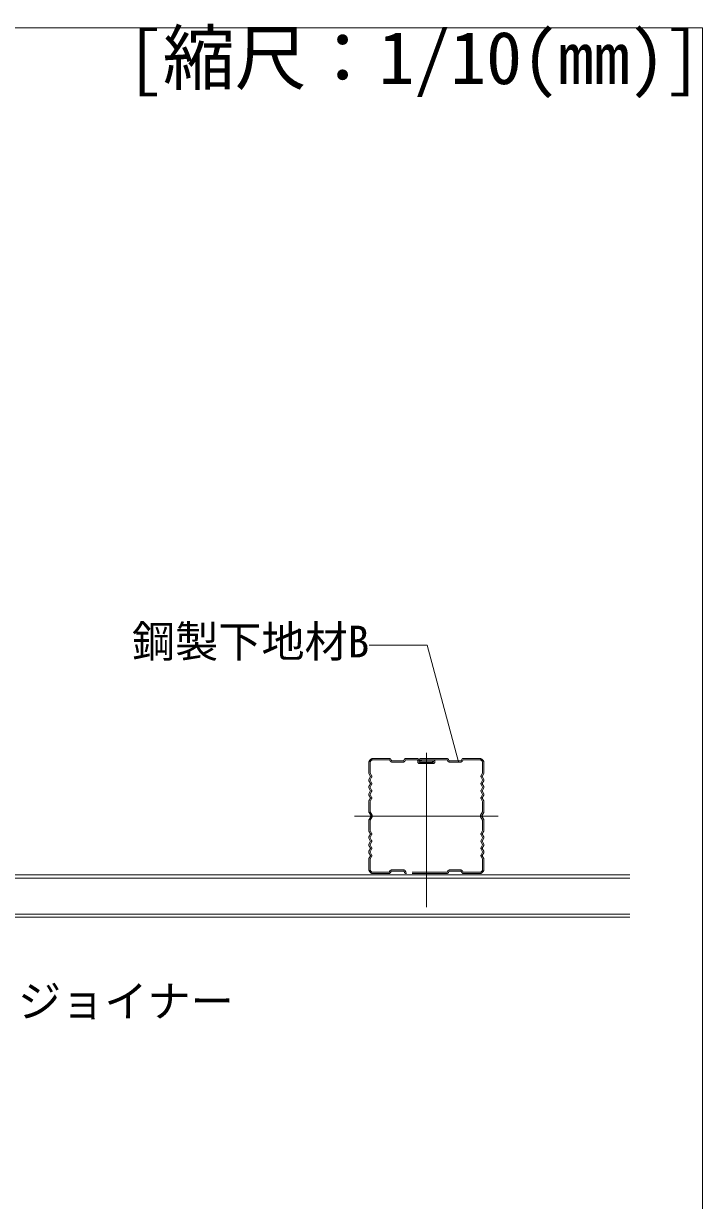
# Model space of a CAD drawing. Units: millimetres on the paper, with parts at other scales. Extents: x -195 to 195, y -140 to 138.
# Drawn here: x -25.6 to -2, y -112.05 to -71.13 of the extents above; entities that cross this region are included whole.
import ezdxf
from ezdxf.enums import TextEntityAlignment as Align

# ---------------------------------------------------------------- set-up
doc = ezdxf.new("R2010")
doc.units = ezdxf.units.MM
doc.linetypes.add('CHAIN2', pattern=[12, 9, -1, 1, -1])
doc.linetypes.add('DASHED1', pattern=[1.8, 1.2, -0.6])
for name, color, linetype, lineweight in [('4-0_中心線', 4, 'CHAIN2', 9), ('4-2_メインジョイナー', 3, 'Continuous', 18), ('4-4_野縁', 4, 'DASHED1', 9), ('4-6_文字・矢印', 7, 'Continuous', 18), ('F-3_クロスジョイナー', 3, 'Continuous', 18)]:
    doc.layers.add(name, color=color, linetype=linetype, lineweight=lineweight)
doc.styles.add('ＭＳ ゴシック', font='')
doc.styles.get('ＭＳ ゴシック').set_extended_font_data('MS Gothic')

msp = doc.modelspace()

# ---------------------------------------------------------------- linework, layer by layer
at = {"layer": '4-0_中心線'}
for p, q in [((-11.6, -101.182), (-11.6, -96.482)), ((-11.6, -101.847), (-11.6, -98.022)), ((-14.1, -98.682), (-9.1, -98.682))]:
    msp.add_line(p, q, dxfattribs=at)
at = {"layer": '4-2_メインジョイナー'}
for p, q in [((-42, -100.727), (-4.529, -100.727)), ((-42, -100.847), (-4.529, -100.847)), ((-43.9, -102.097), (-4.529, -102.097)), ((-43.9, -102.197), (-4.529, -102.197))]:
    msp.add_line(p, q, dxfattribs=at)
at = {"layer": '4-4_野縁'}
for p, q in [((-13.6, -96.832), (-13.6, -97.182)), ((-13.6, -96.832), (-13.6, -97.182)), ((-13.555, -96.832), (-13.555, -97.182)), ((-12.895, -96.682), (-13.45, -96.682)), ((-12.895, -96.727), (-13.45, -96.727)), ((-12.87, -96.743), (-12.858, -96.767)), ((-12.83, -96.722), (-12.818, -96.746)), ((-12.409, -96.762), (-12.791, -96.762)), ((-12.409, -96.807), (-12.791, -96.807)), ((-12.37, -96.722), (-12.382, -96.746)), ((-12.33, -96.743), (-12.342, -96.767)), ((-12.308, -96.727), (-11.928, -96.727)), ((-11.928, -96.682), (-12.305, -96.682)), ((-11.9, -96.755), (-11.9, -96.789)), ((-11.855, -96.789), (-11.855, -96.755)), ((-11.827, -96.817), (-11.368, -96.817)), ((-11.368, -96.862), (-11.827, -96.862)), ((-11.788, -96.682), (-10.895, -96.682)), ((-10.895, -96.727), (-11.788, -96.727)), ((-11.368, -96.772), (-11.788, -96.772)), ((-11.771, -96.727), (-11.771, -96.772)), ((-11.385, -96.772), (-11.385, -96.817)), ((-10.87, -96.743), (-10.858, -96.767)), ((-10.83, -96.722), (-10.818, -96.746)), ((-10.791, -96.762), (-10.409, -96.762)), ((-10.791, -96.807), (-10.409, -96.807)), ((-10.37, -96.722), (-10.382, -96.746)), ((-10.33, -96.743), (-10.342, -96.767)), ((-10.305, -96.682), (-9.747, -96.682)), ((-10.305, -96.727), (-9.747, -96.727)), ((-9.75, -96.682), (-10.029, -96.682)), ((-9.645, -96.832), (-9.645, -97.182)), ((-9.6, -96.832), (-9.6, -97.182)), ((-9.6, -96.832), (-9.6, -97.182)), ((-13.544, -97.303), (-13.594, -97.207)), ((-13.544, -97.303), (-13.594, -97.207)), ((-13.544, -97.312), (-13.594, -97.408)), ((-13.544, -97.312), (-13.594, -97.408)), ((-13.504, -97.282), (-13.554, -97.186)), ((-13.504, -97.333), (-13.554, -97.429)), ((-9.696, -97.282), (-9.646, -97.186)), ((-9.696, -97.333), (-9.646, -97.429)), ((-9.656, -97.303), (-9.606, -97.207)), ((-9.656, -97.303), (-9.606, -97.207)), ((-9.656, -97.312), (-9.606, -97.408)), ((-9.656, -97.312), (-9.606, -97.408)), ((-13.544, -97.553), (-13.594, -97.457)), ((-13.544, -97.553), (-13.594, -97.457)), ((-13.544, -97.562), (-13.594, -97.658)), ((-13.544, -97.562), (-13.594, -97.658)), ((-13.544, -97.803), (-13.594, -97.707)), ((-13.544, -97.803), (-13.594, -97.707)), ((-13.504, -97.532), (-13.554, -97.436)), ((-13.504, -97.583), (-13.554, -97.679)), ((-13.504, -97.782), (-13.554, -97.686)), ((-9.696, -97.532), (-9.646, -97.436)), ((-9.696, -97.583), (-9.646, -97.679)), ((-9.696, -97.782), (-9.646, -97.686)), ((-9.656, -97.553), (-9.606, -97.457)), ((-9.656, -97.553), (-9.606, -97.457)), ((-9.656, -97.562), (-9.606, -97.658)), ((-9.656, -97.562), (-9.606, -97.658)), ((-9.656, -97.803), (-9.606, -97.707)), ((-9.656, -97.803), (-9.606, -97.707)), ((-13.6, -98.532), (-13.6, -98.182)), ((-13.544, -97.812), (-13.594, -97.908)), ((-13.544, -97.812), (-13.594, -97.908)), ((-13.544, -98.053), (-13.594, -97.957)), ((-13.544, -98.053), (-13.594, -97.957)), ((-13.544, -98.062), (-13.594, -98.158)), ((-13.544, -98.062), (-13.594, -98.158)), ((-13.555, -98.532), (-13.555, -98.182)), ((-13.504, -97.833), (-13.554, -97.929)), ((-13.504, -98.032), (-13.554, -97.936)), ((-13.504, -98.083), (-13.554, -98.179)), ((-9.696, -97.833), (-9.646, -97.929)), ((-9.696, -98.032), (-9.646, -97.936)), ((-9.696, -98.083), (-9.646, -98.179)), ((-9.696, -98.083), (-9.646, -98.179)), ((-9.656, -97.812), (-9.606, -97.908)), ((-9.656, -97.812), (-9.606, -97.908)), ((-9.656, -98.053), (-9.606, -97.957)), ((-9.656, -98.053), (-9.606, -97.957)), ((-9.656, -98.062), (-9.606, -98.158)), ((-9.656, -98.062), (-9.606, -98.158)), ((-9.645, -98.532), (-9.645, -98.182)), ((-9.6, -98.532), (-9.6, -98.182)), ((-13.593, -98.559), (-13.524, -98.677)), ((-13.554, -98.536), (-13.485, -98.655)), ((-9.646, -98.536), (-9.715, -98.655)), ((-9.607, -98.559), (-9.676, -98.677)), ((-13.6, -99.182), (-13.6, -98.832)), ((-13.593, -98.806), (-13.524, -98.687)), ((-13.555, -99.182), (-13.555, -98.832)), ((-13.554, -98.828), (-13.485, -98.71)), ((-13.533, -98.682), (-13.48, -98.682)), ((-9.646, -98.828), (-9.715, -98.71)), ((-9.607, -98.806), (-9.676, -98.687)), ((-9.645, -98.832), (-9.645, -99.182)), ((-9.6, -98.832), (-9.6, -99.157)), ((-9.6, -98.857), (-9.6, -99.182)), ((-13.594, -99.206), (-13.544, -99.302)), ((-13.544, -99.311), (-13.594, -99.407)), ((-13.554, -99.185), (-13.504, -99.281)), ((-13.504, -99.332), (-13.554, -99.428)), ((-9.646, -99.185), (-9.696, -99.281)), ((-9.646, -99.185), (-9.696, -99.281)), ((-9.696, -99.332), (-9.646, -99.428)), ((-9.606, -99.206), (-9.656, -99.302)), ((-9.656, -99.311), (-9.606, -99.407)), ((-13.544, -99.552), (-13.594, -99.456)), ((-13.544, -99.561), (-13.594, -99.657)), ((-13.544, -99.802), (-13.594, -99.706)), ((-13.544, -99.811), (-13.594, -99.907)), ((-13.504, -99.531), (-13.554, -99.435)), ((-13.504, -99.582), (-13.554, -99.678)), ((-13.504, -99.781), (-13.554, -99.685)), ((-9.696, -99.531), (-9.646, -99.435)), ((-9.696, -99.582), (-9.646, -99.678)), ((-9.696, -99.781), (-9.646, -99.685)), ((-9.656, -99.552), (-9.606, -99.456)), ((-9.656, -99.561), (-9.606, -99.657)), ((-9.656, -99.802), (-9.606, -99.706)), ((-9.656, -99.811), (-9.606, -99.907)), ((-13.6, -100.532), (-13.6, -100.182)), ((-13.544, -100.052), (-13.594, -99.956)), ((-13.544, -100.061), (-13.594, -100.157)), ((-13.555, -100.532), (-13.555, -100.182)), ((-13.504, -99.832), (-13.554, -99.928)), ((-13.504, -100.031), (-13.554, -99.935)), ((-13.504, -100.082), (-13.554, -100.178)), ((-9.696, -99.832), (-9.646, -99.928)), ((-9.696, -100.031), (-9.646, -99.935)), ((-9.696, -100.082), (-9.646, -100.178)), ((-9.656, -100.052), (-9.606, -99.956)), ((-9.656, -100.061), (-9.606, -100.157)), ((-9.645, -100.532), (-9.645, -100.182)), ((-9.6, -100.532), (-9.6, -100.182)), ((-13.6, -100.532), (-13.6, -100.232)), ((-12.906, -100.637), (-13.45, -100.637)), ((-12.835, -100.625), (-12.836, -100.628)), ((-12.394, -100.557), (-12.806, -100.557)), ((-12.394, -100.602), (-12.806, -100.602)), ((-12.365, -100.625), (-12.364, -100.628)), ((-10.895, -100.637), (-12.294, -100.637)), ((-10.858, -100.598), (-10.87, -100.622)), ((-10.818, -100.619), (-10.83, -100.643)), ((-10.791, -100.557), (-10.409, -100.557)), ((-10.791, -100.602), (-10.409, -100.602)), ((-10.37, -100.643), (-10.382, -100.619)), ((-10.33, -100.622), (-10.342, -100.598)), ((-10.305, -100.637), (-9.745, -100.637)), ((-9.6, -100.532), (-9.6, -100.232)), ((-13.452, -100.682), (-13.169, -100.682)), ((-12.906, -100.682), (-13.45, -100.682)), ((-10.895, -100.682), (-12.294, -100.682)), ((-10.305, -100.682), (-9.745, -100.682))]:
    msp.add_line(p, q, dxfattribs=at)
for centre, radius, start, end in [((-13.45, -96.832), 0.15, 90, 180), ((-13.45, -96.832), 0.105, 90, 180), ((-12.895, -96.755), 0.073, 27, 90), ((-12.895, -96.755), 0.028, 27, 90), ((-12.791, -96.732), 0.075, 207, 270), ((-12.791, -96.732), 0.03, 207, 270), ((-12.409, -96.732), 0.03, 270, 333), ((-12.409, -96.732), 0.075, 270, 333), ((-12.305, -96.755), 0.073, 90, 153), ((-12.305, -96.755), 0.028, 90, 153), ((-11.928, -96.755), 0.073, 0, 90), ((-11.928, -96.755), 0.028, 0, 90), ((-11.827, -96.789), 0.073, 180, 270), ((-11.788, -96.75), 0.0675, 90, 180), ((-11.788, -96.75), 0.0675, 180, 270), ((-11.827, -96.789), 0.028, 180, 270), ((-11.788, -96.75), 0.0225, 90, 180), ((-11.788, -96.75), 0.0225, 180, 270), ((-11.368, -96.795), 0.0675, 0, 90), ((-11.368, -96.795), 0.0225, 0, 90), ((-11.368, -96.795), 0.0225, 270, 0), ((-11.368, -96.795), 0.0675, 270, 0), ((-10.895, -96.755), 0.073, 27, 90), ((-10.895, -96.755), 0.028, 27, 90), ((-10.791, -96.732), 0.075, 207, 270), ((-10.791, -96.732), 0.03, 207, 270), ((-10.409, -96.732), 0.03, 270, 333), ((-10.409, -96.732), 0.075, 270, 333), ((-10.305, -96.755), 0.073, 90, 153), ((-10.305, -96.755), 0.028, 90, 153), ((-9.75, -96.832), 0.15, 0, 90), ((-9.75, -96.832), 0.105, 0, 90), ((-13.547, -97.182), 0.053, 180, 207.4785), ((-13.547, -97.182), 0.053, 180, 207.4785), ((-13.547, -97.182), 0.008, 180, 207.4785), ((-13.553, -97.307), 0.01, 332.5215, 27.4785), ((-13.553, -97.307), 0.01, 332.5215, 27.4785), ((-13.553, -97.307), 0.055, 332.5215, 27.4785), ((-9.647, -97.307), 0.055, 152.5215, 207.4785), ((-9.647, -97.307), 0.01, 152.5215, 207.4785), ((-9.647, -97.307), 0.01, 152.5215, 207.4785), ((-9.653, -97.182), 0.008, 332.5215, 0), ((-9.653, -97.182), 0.053, 332.5215, 0), ((-9.653, -97.182), 0.053, 332.5215, 0), ((-13.547, -97.432), 0.053, 152.5215, 207.4785), ((-13.547, -97.432), 0.053, 152.5215, 207.4785), ((-13.547, -97.682), 0.053, 152.5215, 207.4785), ((-13.547, -97.682), 0.053, 152.5215, 207.4785), ((-13.547, -97.432), 0.008, 152.5215, 207.4785), ((-13.547, -97.682), 0.008, 152.5215, 207.4785), ((-13.553, -97.557), 0.01, 332.5215, 27.4785), ((-13.553, -97.557), 0.01, 332.5215, 27.4785), ((-13.553, -97.557), 0.055, 332.5215, 27.4785), ((-9.647, -97.557), 0.055, 152.5215, 207.4785), ((-9.647, -97.557), 0.01, 152.5215, 207.4785), ((-9.647, -97.557), 0.01, 152.5215, 207.4785), ((-9.653, -97.432), 0.008, 332.5215, 27.4785), ((-9.653, -97.682), 0.008, 332.5215, 27.4785), ((-9.653, -97.432), 0.053, 332.5215, 27.4785), ((-9.653, -97.432), 0.053, 332.5215, 27.4785), ((-9.653, -97.682), 0.053, 332.5215, 27.4785), ((-9.653, -97.682), 0.053, 332.5215, 27.4785), ((-13.547, -97.932), 0.053, 152.5215, 207.4785), ((-13.547, -97.932), 0.053, 152.5215, 207.4785), ((-13.547, -98.182), 0.053, 152.5215, 180), ((-13.547, -98.182), 0.053, 152.5215, 180), ((-13.547, -97.932), 0.008, 152.5215, 207.4785), ((-13.547, -98.182), 0.008, 152.5215, 180), ((-13.553, -97.807), 0.01, 332.5215, 27.4785), ((-13.553, -97.807), 0.01, 332.5215, 27.4785), ((-13.553, -98.057), 0.01, 332.5215, 27.4785), ((-13.553, -98.057), 0.01, 332.5215, 27.4785), ((-13.553, -97.807), 0.055, 332.5215, 27.4785), ((-13.553, -98.057), 0.055, 332.5215, 27.4785), ((-9.647, -97.807), 0.055, 152.5215, 207.4785), ((-9.647, -98.057), 0.055, 152.5215, 207.4785), ((-9.647, -97.807), 0.01, 152.5215, 207.4785), ((-9.647, -97.807), 0.01, 152.5215, 207.4785), ((-9.647, -98.057), 0.01, 152.5215, 207.4785), ((-9.647, -98.057), 0.01, 152.5215, 207.4785), ((-9.653, -97.932), 0.008, 332.5215, 27.4785), ((-9.653, -98.182), 0.008, 0, 27.4785), ((-9.653, -97.932), 0.053, 332.5215, 27.4785), ((-9.653, -97.932), 0.053, 332.5215, 27.4785), ((-9.653, -98.182), 0.053, 0, 27.4785), ((-9.653, -98.182), 0.053, 0, 27.4785), ((-13.547, -98.532), 0.053, 180, 210.052), ((-13.547, -98.532), 0.008, 180, 210.052), ((-9.653, -98.532), 0.008, 329.9479, 360), ((-9.653, -98.532), 0.053, 329.9479, 360), ((-13.547, -98.832), 0.053, 149.9479, 180), ((-13.547, -98.832), 0.008, 149.9479, 180), ((-13.533, -98.682), 0.01, 329.9479, 30.0521), ((-13.533, -98.682), 0.055, 329.9479, 30.0521), ((-9.667, -98.682), 0.055, 149.9479, 210.0521), ((-9.667, -98.682), 0.01, 149.9479, 210.0521), ((-9.653, -98.832), 0.008, 0, 30.0521), ((-9.653, -98.832), 0.053, 0, 30.0521), ((-13.55, -99.182), 0.05, 180, 207.4785), ((-13.547, -99.432), 0.053, 152.5215, 207.4785), ((-13.55, -99.182), 0.005, 180, 207.4785), ((-13.553, -99.307), 0.01, 332.5215, 27.4785), ((-13.553, -99.307), 0.055, 332.5215, 27.4785), ((-9.647, -99.307), 0.055, 152.5215, 207.4785), ((-9.647, -99.307), 0.01, 152.5215, 207.4785), ((-9.65, -99.182), 0.005, 332.5215, 0), ((-9.65, -99.182), 0.005, 332.5215, 0), ((-9.65, -99.182), 0.005, 332.5215, 0), ((-9.65, -99.182), 0.005, 332.5215, 0), ((-9.65, -99.182), 0.05, 332.5215, 0), ((-9.65, -99.182), 0.05, 332.5215, 0), ((-9.65, -99.182), 0.05, 332.5215, 0), ((-9.65, -99.182), 0.05, 332.5215, 0), ((-9.653, -99.432), 0.053, 332.5215, 27.4785), ((-13.547, -99.682), 0.053, 152.5215, 207.4785), ((-13.547, -99.432), 0.008, 152.5215, 207.4785), ((-13.547, -99.682), 0.008, 152.5215, 207.4785), ((-13.553, -99.557), 0.01, 332.5215, 27.4785), ((-13.553, -99.807), 0.01, 332.5215, 27.4785), ((-13.553, -99.557), 0.055, 332.5215, 27.4785), ((-13.553, -99.807), 0.055, 332.5215, 27.4785), ((-9.647, -99.557), 0.055, 152.5215, 207.4785), ((-9.647, -99.807), 0.055, 152.5215, 207.4785), ((-9.647, -99.557), 0.01, 152.5215, 207.4785), ((-9.647, -99.807), 0.01, 152.5215, 207.4785), ((-9.653, -99.432), 0.008, 332.5215, 27.4785), ((-9.653, -99.682), 0.008, 332.5215, 27.4785), ((-9.653, -99.682), 0.053, 332.5215, 27.4785), ((-13.547, -99.932), 0.053, 152.5215, 207.4785), ((-13.547, -100.182), 0.053, 152.5215, 180.793), ((-13.547, -99.932), 0.008, 152.5215, 207.4785), ((-13.547, -100.182), 0.008, 152.5215, 180.793), ((-13.553, -100.057), 0.01, 332.5215, 27.4785), ((-13.553, -100.057), 0.055, 332.5215, 27.4785), ((-9.647, -100.057), 0.055, 152.5215, 207.4785), ((-9.647, -100.057), 0.01, 152.5215, 207.4785), ((-9.653, -99.932), 0.008, 332.5215, 27.4785), ((-9.653, -100.182), 0.008, 0, 27.4785), ((-9.653, -99.932), 0.053, 332.5215, 27.4785), ((-9.653, -100.182), 0.053, 0, 27.4785), ((-13.45, -100.532), 0.15, 180, 270), ((-13.45, -100.532), 0.105, 180, 270), ((-12.906, -100.609), 0.028, 270, 345), ((-12.906, -100.609), 0.073, 270, 345), ((-12.806, -100.632), 0.075, 90, 165), ((-12.806, -100.632), 0.03, 90, 165), ((-12.394, -100.632), 0.075, 15, 90), ((-12.394, -100.632), 0.03, 15, 90), ((-12.294, -100.609), 0.073, 195, 270), ((-12.294, -100.609), 0.028, 195, 270), ((-10.895, -100.609), 0.028, 270, 333), ((-10.791, -100.632), 0.075, 90, 153), ((-10.791, -100.632), 0.03, 90, 153), ((-10.409, -100.632), 0.075, 27, 90), ((-10.409, -100.632), 0.03, 27, 90), ((-10.305, -100.609), 0.028, 207, 270), ((-9.75, -100.532), 0.105, 270, 0), ((-9.75, -100.532), 0.15, 270, 0), ((-10.895, -100.609), 0.073, 270, 333), ((-10.305, -100.609), 0.073, 207, 270)]:
    msp.add_arc(centre, radius, start, end, dxfattribs=at)
at = {"layer": '4-6_文字・矢印'}
for p, q in [((-13.585, -92.746), (-11.576, -92.746)), ((-10.481, -96.793), (-11.567, -92.743))]:
    msp.add_line(p, q, dxfattribs=at)
at = {"layer": 'F-3_クロスジョイナー'}
for p, q in [((-191, -71.29), (-2, -71.29)), ((-2, -71.29), (-2, -115.5))]:
    msp.add_line(p, q, dxfattribs=at)

# ---------------------------------------------------------------- texts
at = {"layer": '4-6_文字・矢印', "style": 'ＭＳ ゴシック'}
for s, p in [('鋼製下地材B', (-21.835, -93.496)), ('メインジョイナー', (-30.298, -105.998))]:
    msp.add_text(s, height=1.1, dxfattribs=at).set_placement(p, align=Align.BOTTOM_LEFT)
at = {"layer": 'F-3_クロスジョイナー', "color": 7, "style": 'ＭＳ ゴシック'}
msp.add_text('[縮尺：1/10(mm)]', height=1.833, dxfattribs=at).set_placement((-22.01, -73.79), align=Align.BOTTOM_LEFT)

doc.saveas('drawing.dxf')
